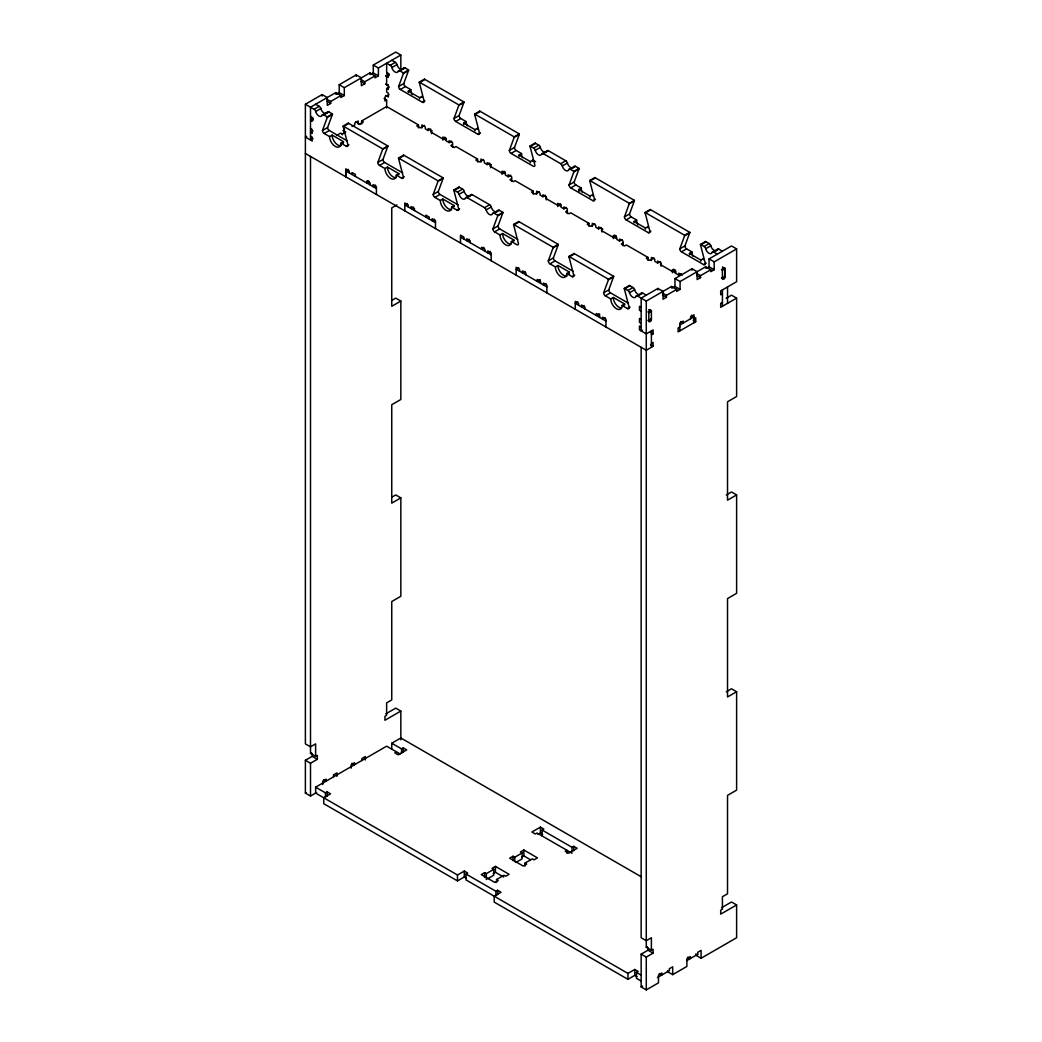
<?xml version="1.0" encoding="UTF-8"?>
<svg xmlns="http://www.w3.org/2000/svg" width="1042" height="1042" viewBox="0 0 1042 1042"><rect width="100%" height="100%" fill="white"/><g stroke="black" fill="none" stroke-linecap="round" stroke-linejoin="round"><path stroke-width="1.5" d="M329.559 136.58L332.124 135.108L343.482 141.66L340.929 143.145A8.036 4.637 60 0 1 335.25 146.427A8.036 4.637 60 0 1 329.559 136.58L324.166 133.467A2.41 1.394 60 0 1 322.46 130.511L327.266 117.446A2.41 1.394 60 0 0 327.331 116.925L332.45 113.969L328.855 111.898A2.41 1.394 60 0 0 327.24 112.276A4.819 2.787 60 0 1 324.036 113.044A4.819 2.787 60 0 1 320.819 108.563A2.41 1.394 60 0 0 319.217 106.323L315.622 104.252M322.46 130.511L327.579 127.554L332.372 114.49A2.41 1.394 60 0 0 332.45 113.969M425.032 100.814L422.479 102.285L400.323 89.495A2.41 1.394 60 0 1 398.617 86.538L403.423 73.474A2.41 1.394 60 0 0 403.488 72.953L408.607 70.009L405.012 67.925A2.41 1.394 60 0 0 403.397 68.316L398.291 71.26A4.819 2.787 60 0 1 395.074 72.028A4.819 2.787 60 0 1 391.857 67.548A2.41 1.394 60 0 0 390.255 65.307L386.66 63.236L386.66 72.419L388.366 73.409L388.366 77.342L385.631 75.766M398.617 86.538L403.736 83.594L408.529 70.53A2.41 1.394 60 0 0 408.607 70.009M384.928 168.543L387.481 167.072L398.852 173.623L396.299 175.108A8.036 4.637 60 0 1 390.607 178.39A8.036 4.637 60 0 1 384.928 168.543L379.535 165.431A2.41 1.394 60 0 1 377.829 162.474L382.635 149.41A2.41 1.394 60 0 0 382.701 148.889L387.819 145.932L348.275 123.112L343.157 126.056A2.41 1.394 60 0 0 343.235 126.668L348.028 145.268A2.41 1.394 60 0 1 346.322 146.258L340.929 143.145M377.829 162.474L382.948 159.53L387.741 146.453A2.41 1.394 60 0 0 387.819 145.932M480.401 132.777L477.848 134.249L455.693 121.458A2.41 1.394 60 0 1 453.986 118.514L458.78 105.437A2.41 1.394 60 0 0 458.858 104.916L463.964 101.973L424.433 79.14L419.314 82.097A2.41 1.394 60 0 0 419.379 82.696L424.185 101.308A2.41 1.394 60 0 1 422.479 102.285M453.986 118.514L459.092 115.558L463.898 102.494A2.41 1.394 60 0 0 463.964 101.973M440.297 200.507L442.85 199.035L454.221 205.6L451.655 207.071A8.036 4.637 60 0 1 445.976 210.354A8.036 4.637 60 0 1 440.297 200.507L434.892 197.394A2.41 1.394 60 0 1 433.198 194.437L437.992 181.373A2.41 1.394 60 0 0 438.07 180.852L443.176 177.895L403.632 155.076L398.526 158.019A2.41 1.394 60 0 0 398.591 158.631L403.397 177.231A2.41 1.394 60 0 1 401.691 178.221L396.299 175.108M433.198 194.437L438.304 191.494L443.111 178.429A2.41 1.394 60 0 0 443.176 177.895M595.477 199.217L592.924 200.689L570.769 187.899A2.41 1.394 60 0 1 569.062 184.942L574.181 181.998L578.974 168.934A2.41 1.394 60 0 0 579.052 168.413L575.458 166.329A2.41 1.394 60 0 0 573.842 166.72A4.819 2.787 60 0 1 570.625 167.488A4.819 2.787 60 0 1 567.421 163.008A2.41 1.394 60 0 0 565.806 160.768L548.392 150.712A2.41 1.394 60 0 0 546.789 151.09A4.819 2.787 60 0 1 543.572 151.858A4.819 2.787 60 0 1 540.355 147.378A2.41 1.394 60 0 0 538.753 145.138L535.158 143.067L530.039 146.023A2.41 1.394 60 0 0 530.117 146.622L534.911 165.235A2.41 1.394 60 0 1 533.217 166.212L511.049 153.421A2.41 1.394 60 0 1 509.356 150.478L514.149 137.401A2.41 1.394 60 0 0 514.227 136.88L519.333 133.936L479.789 111.103L474.683 114.06A2.41 1.394 60 0 0 474.748 114.659L479.554 133.272A2.41 1.394 60 0 1 477.848 134.249M509.356 150.478L514.461 147.521L519.268 134.457A2.41 1.394 60 0 0 519.333 133.936M500.004 234.984L502.57 233.512L513.927 240.064L511.375 241.549A8.036 4.637 60 0 1 505.683 244.831A8.036 4.637 60 0 1 500.004 234.984L494.611 231.871A2.41 1.394 60 0 1 492.905 228.914L497.711 215.85A2.41 1.394 60 0 0 497.776 215.329L502.895 212.373L499.3 210.302A2.41 1.394 60 0 0 497.685 210.679A4.819 2.787 60 0 1 494.481 211.448A4.819 2.787 60 0 1 491.264 206.967A2.41 1.394 60 0 0 489.649 204.74L472.234 194.685A2.41 1.394 60 0 0 470.632 195.062A4.819 2.787 60 0 1 467.415 195.831A4.819 2.787 60 0 1 464.198 191.35A2.41 1.394 60 0 0 462.596 189.11L459.001 187.039L453.882 189.983A2.41 1.394 60 0 0 453.96 190.595L458.767 209.208A2.41 1.394 60 0 1 457.06 210.184L451.655 207.071M492.905 228.914L498.024 225.958L502.817 212.894A2.41 1.394 60 0 0 502.895 212.373M569.062 184.942L573.868 171.878A2.41 1.394 60 0 0 573.934 171.357L579.052 168.413M555.373 266.947L557.926 265.476L569.297 272.027L566.731 273.512A8.036 4.637 60 0 1 561.052 276.794A8.036 4.637 60 0 1 555.373 266.947L549.981 263.834A2.41 1.394 60 0 1 548.274 260.878L553.068 247.814A2.41 1.394 60 0 0 553.146 247.293L558.252 244.336L518.708 221.516L513.602 224.46A2.41 1.394 60 0 0 513.667 225.072L518.473 243.672A2.41 1.394 60 0 1 516.767 244.662L511.375 241.549M548.274 260.878L553.38 257.934L558.186 244.857A2.41 1.394 60 0 0 558.252 244.336M650.846 231.181L648.293 232.653L626.125 219.862A2.41 1.394 60 0 1 624.432 216.918L629.225 203.841A2.41 1.394 60 0 0 629.303 203.32L634.409 200.377L594.865 177.544L589.759 180.5A2.41 1.394 60 0 0 589.824 181.1L594.63 199.712A2.41 1.394 60 0 1 592.924 200.689M624.432 216.918L629.537 213.962L634.344 200.898A2.41 1.394 60 0 0 634.409 200.377M610.742 298.911L613.295 297.439L624.653 304.004L622.1 305.475A8.036 4.637 60 0 1 616.421 308.758A8.036 4.637 60 0 1 610.742 298.911L605.337 295.798A2.41 1.394 60 0 1 603.631 292.841L608.437 279.777A2.41 1.394 60 0 0 608.502 279.256L613.621 276.299L574.077 253.48L568.971 256.423A2.41 1.394 60 0 0 569.036 257.035L573.842 275.635A2.41 1.394 60 0 1 572.136 276.625L566.731 273.512M603.631 292.841L608.749 289.897L613.556 276.833A2.41 1.394 60 0 0 613.621 276.299M706.216 263.144L703.65 264.616L681.494 251.825A2.41 1.394 60 0 1 679.788 248.882L684.594 235.805A2.41 1.394 60 0 0 684.659 235.284L689.778 232.34L650.234 209.507L645.115 212.464A2.41 1.394 60 0 0 645.193 213.063L650 231.676A2.41 1.394 60 0 1 648.293 232.653M679.788 248.882L684.907 245.925L689.7 232.861A2.41 1.394 60 0 0 689.778 232.34M649.309 311.219L649.127 311.493A1.381 0.795 -60 0 0 648.827 312.47L648.827 320.91A1.81 1.042 -60 0 0 650.104 321.639A1.81 1.042 -60 0 0 651.393 319.425L651.393 310.985A1.355 0.781 -60 0 0 651.172 310.412L650.807 310.282A2.11 1.211 -60 0 0 649.309 311.219M316.612 792.519L310.503 796.049L305.384 793.092L305.384 760.295L310.503 763.239L317.315 759.305L317.315 755.372L315.622 756.349L315.622 743.884L310.503 746.84L305.384 743.884L305.384 104.252L322.147 94.575L327.266 97.531L327.266 105.398L330.679 103.432L330.679 101.465L340.903 95.564L340.903 97.531L344.303 95.564L344.303 87.684L339.197 84.741L339.197 92.608L344.303 95.564M339.197 84.741L356.234 74.894L361.353 77.85L361.353 85.718L364.765 83.751L364.765 81.784L374.99 75.884L374.99 77.85L378.402 75.884L378.402 68.004L400.844 55.057L400.844 69.397M378.402 75.884L373.283 72.927L373.283 65.06L395.726 52.1L400.844 55.057M340.903 95.564L335.785 92.608L310.503 107.209L310.503 140.006L313.056 138.534M344.303 87.684L369.871 72.927L374.99 75.884M336.214 94.327L339.197 92.608M370.509 74.529L373.283 72.927M305.384 104.252L314.098 109.28L319.217 106.323M390.255 65.307L395.374 62.364A2.41 1.394 60 0 1 396.976 64.604A4.819 2.787 60 0 0 401.691 69.54M314.098 109.28A2.41 1.394 60 0 1 315.7 111.52L320.819 108.563M391.857 67.548L396.976 64.604M313.056 118.853L310.503 120.325L312.209 121.315L312.209 117.368L310.503 116.391M315.7 111.52A4.819 2.787 60 0 0 318.917 116.001A4.819 2.787 60 0 0 322.134 115.232L327.24 112.276M322.134 115.232A2.41 1.394 60 0 1 323.736 114.854L328.855 111.898M398.291 71.26A2.41 1.394 60 0 1 399.894 70.882L405.012 67.925M327.266 117.446L332.372 114.49M403.423 73.474L408.529 70.53M313.056 130.992L310.503 132.464L312.209 133.454L312.209 129.508L310.503 128.531M385.631 95.447L388.366 97.023L388.366 93.09L386.66 92.1L386.66 88.492L389.213 87.02M306.674 136.32L305.384 137.062L312.209 140.996L312.209 137.062L310.503 136.072M388.913 94.744L384.928 97.036L384.928 100.97L386.634 99.993L386.634 107.99M324.166 133.467L329.285 130.511L347.286 140.904M400.323 89.495L405.442 86.538L410.835 89.664A8.036 4.637 60 0 0 412.111 94.522M343.235 126.668L348.341 123.711A2.41 1.394 60 0 1 348.275 123.112M419.379 82.696L424.498 79.739A2.41 1.394 60 0 1 424.433 79.14M408.373 92.386A8.036 4.637 60 0 1 408.282 91.136L410.835 89.664M344.459 128.934L344.042 133.115M336.462 135.512L340.63 133.115L342.336 134.092L345.736 132.126L343.013 130.55M352.066 126.512L354.827 124.91L354.827 122.943L358.24 120.976L358.24 124.18M361.652 123.933L361.652 120.976L386.647 106.544L418.467 124.91L418.467 127.866M358.982 124.48L363.358 121.966L361.652 120.976M419.548 98.834A8.036 4.637 60 0 0 419.639 97.701L422.192 96.216A8.036 4.637 60 0 1 422.101 97.362M346.322 146.258L348.888 144.786M418.467 124.91L416.761 125.9L420.173 127.866L424.433 125.405M382.635 149.41L387.741 146.453M458.78 105.437L463.898 102.494M345.736 176.736L345.736 170.836L348.302 169.364M421.88 128.049L421.88 124.91L425.292 126.877L425.292 128.843L428.132 130.484L430.685 129M379.535 165.431L384.641 162.474L402.655 172.868M455.693 121.458L460.798 118.514L466.204 121.627A8.036 4.637 60 0 0 467.129 125.743M398.591 158.631L403.71 155.675A2.41 1.394 60 0 1 403.632 155.076M474.748 114.659L479.867 111.702A2.41 1.394 60 0 1 479.789 111.103M463.742 124.35A8.036 4.637 60 0 1 463.638 123.099L466.204 121.627M369.311 181.503L366.745 182.975L366.745 181.008L370.157 182.975L370.157 184.942M375.55 185.111L372.997 186.583L372.997 184.616L376.409 186.583L376.409 194.463M442.902 140.188L442.902 137.036L446.315 139.016L446.315 140.983L449.154 142.624L451.707 141.139M474.905 130.797A8.036 4.637 60 0 0 475.009 129.664L477.562 128.179A8.036 4.637 60 0 1 477.47 129.325M452.554 144.591L450.847 145.58L454.26 147.547L455.966 146.557L477.549 159.022L477.549 161.979M401.691 178.221L404.244 176.749M396.937 204.909L391.753 207.905L391.753 306.309L400.844 301.06L400.844 399.477L391.753 404.713L391.753 503.13L400.844 497.881L400.844 596.284L391.753 601.534L391.753 699.937L386.634 702.894L386.634 715.346L384.928 716.336L384.928 720.269L400.844 711.087L400.844 739.794M437.992 181.373L443.111 178.429M514.149 137.401L519.268 134.457M477.549 159.022L475.842 160.012L479.255 161.979L483.514 159.517M407.383 203.477L404.83 204.948L435.504 222.662M413.622 207.084L411.069 208.569L411.069 206.59L414.469 208.569L414.469 210.536M480.974 162.161L480.974 159.022L484.374 160.989L484.374 162.956L487.226 164.597L489.779 163.125M434.892 197.394L440.011 194.437L458.011 204.831M511.049 153.421L516.168 150.478L521.56 153.591A8.036 4.637 60 0 0 522.485 157.72M453.96 190.595L459.079 187.638A2.41 1.394 60 0 1 459.001 187.039M530.117 146.622L535.223 143.679A2.41 1.394 60 0 1 535.158 143.067M519.098 156.313A8.036 4.637 60 0 1 519.007 155.063L521.56 153.591M453.882 189.983L457.477 192.067L462.596 189.11M530.039 146.023L533.634 148.094L538.753 145.138M457.477 192.067A2.41 1.394 60 0 1 459.092 194.307L464.198 191.35M533.634 148.094A2.41 1.394 60 0 1 535.249 150.335L540.355 147.378M459.092 194.307A4.819 2.787 60 0 0 462.309 198.788A4.819 2.787 60 0 0 465.513 198.019L470.632 195.062M535.249 150.335A4.819 2.787 60 0 0 538.453 154.815A4.819 2.787 60 0 0 541.671 154.047L546.789 151.09M465.513 198.019A2.41 1.394 60 0 1 467.129 197.628L472.234 194.685M541.671 154.047A2.41 1.394 60 0 1 543.286 153.656L548.392 150.712M530.274 162.76A8.036 4.637 60 0 0 530.365 161.627L532.931 160.155L535.627 161.705M434.644 219.224L432.091 220.696L432.091 218.729L435.491 220.696L435.491 228.576M501.997 174.301L501.997 171.149L505.396 173.128L505.396 175.095L508.236 176.736L510.801 175.251M457.06 210.184L459.613 208.713M511.635 178.703L509.929 179.693L513.341 181.66L515.048 180.67L533.243 191.168L533.243 194.112M467.129 197.628L484.543 207.684L489.649 204.74M543.286 153.656L560.7 163.711L565.806 160.768M484.543 207.684A2.41 1.394 60 0 1 486.145 209.924L491.264 206.967M560.7 163.711A2.41 1.394 60 0 1 562.302 165.952L567.421 163.008M486.145 209.924A4.819 2.787 60 0 0 489.362 214.405A4.819 2.787 60 0 0 492.579 213.636L497.685 210.679M562.302 165.952A4.819 2.787 60 0 0 565.519 170.432A4.819 2.787 60 0 0 568.737 169.664L573.842 166.72M492.579 213.636A2.41 1.394 60 0 1 494.182 213.258L499.3 210.302M568.737 169.664A2.41 1.394 60 0 1 570.339 169.286L575.458 166.329M533.243 191.168L531.537 192.145L534.95 194.112L539.209 191.65M497.711 215.85L502.817 212.894M573.868 171.878L578.974 168.934M469.304 239.23L466.738 240.702L466.738 238.735L470.15 240.702L470.15 242.682M536.643 194.307L536.643 191.168L540.056 193.135L540.056 195.101L542.895 196.743L545.461 195.258M494.611 231.871L499.717 228.914L517.731 239.308M570.769 187.899L575.874 184.942L581.28 188.068A8.036 4.637 60 0 0 582.204 192.184M513.667 225.072L518.786 222.115A2.41 1.394 60 0 1 518.708 221.516M589.824 181.1L594.943 178.143A2.41 1.394 60 0 1 594.865 177.544M578.935 191.468A8.036 4.637 60 0 1 578.714 189.54L581.28 188.068M391.831 300.356L395.726 298.116L400.844 301.06M490.326 251.369L487.76 252.841L487.76 250.875L491.173 252.841L491.173 260.721M557.665 206.446L557.665 203.294L561.078 205.274L561.078 207.241L563.917 208.882L566.47 207.397M589.993 197.238A8.036 4.637 60 0 0 590.085 196.104L592.638 194.62A8.036 4.637 60 0 1 592.546 195.766M567.33 210.849L565.624 211.826L569.036 213.792L570.742 212.815L588.899 223.314L588.899 226.27M588.899 223.314L587.206 224.304L590.606 226.27L594.865 223.809M553.068 247.814L558.186 244.857M629.225 203.841L634.344 200.898M518.734 267.768L516.181 269.24L546.868 286.954M524.973 271.376L522.42 272.848L522.42 270.881L525.832 272.848L525.832 274.827M592.325 226.453L592.325 223.314L595.737 225.28L595.737 227.247L598.577 228.888L601.13 227.403M549.981 263.834L555.086 260.878L573.087 271.272M626.125 219.862L631.244 216.918L636.636 220.031A8.036 4.637 60 0 0 637.912 224.903M569.036 257.035L574.155 254.079A2.41 1.394 60 0 1 574.077 253.48M645.193 213.063L650.312 210.106A2.41 1.394 60 0 1 650.234 209.507M634.174 222.754A8.036 4.637 60 0 1 634.083 221.503L636.636 220.031M540.316 280.116A1.81 1.042 0 0 1 539.756 279.894L537.19 281.379L537.19 279.412L540.603 281.379L540.603 283.346M545.995 283.515L543.442 284.987L543.442 283.02L546.855 284.987L546.855 292.867M613.347 238.592L613.347 235.44L616.76 237.42L616.76 239.386L619.599 241.028L622.152 239.543M645.35 229.201A8.036 4.637 60 0 0 645.454 228.068L648.007 226.583A8.036 4.637 60 0 1 647.916 227.729M622.999 242.994L621.293 243.984L624.692 245.951L626.398 244.961L647.994 257.426L647.994 260.383M572.136 276.625L574.689 275.153M608.437 279.777L613.556 276.833M684.594 235.805L689.7 232.861M647.994 257.426L646.287 258.416L649.7 260.383L653.959 257.921M577.828 301.88L575.275 303.352L605.949 321.066M584.067 305.488L581.501 306.973L581.501 304.993L584.914 306.973L584.914 308.94M651.419 260.565L651.419 257.426L654.819 259.393L654.819 261.36L657.658 263.001L660.224 261.529M605.337 295.798L610.456 292.841L628.456 303.235M681.494 251.825L686.613 248.882L692.005 251.995A8.036 4.637 60 0 0 692.93 256.124M622.1 305.475L627.492 308.588A2.41 1.394 60 0 0 629.199 307.611L624.405 288.999A2.41 1.394 60 0 1 624.327 288.387L629.446 285.443L633.041 287.514A2.41 1.394 60 0 1 634.643 289.754A4.819 2.787 60 0 0 639.358 294.704M703.65 264.616A2.41 1.394 60 0 0 705.356 263.639L700.563 245.026A2.41 1.394 60 0 1 700.484 244.427L705.603 241.47L709.198 243.541A2.41 1.394 60 0 1 710.8 245.782A4.819 2.787 60 0 0 715.268 250.718M624.405 288.999L629.511 286.042A2.41 1.394 60 0 1 629.446 285.443M700.563 245.026L705.668 242.083A2.41 1.394 60 0 1 705.603 241.47M689.543 254.717A8.036 4.637 60 0 1 689.452 253.466L692.005 251.995M624.327 288.387L627.922 290.471L633.041 287.514M700.484 244.427L704.079 246.498L709.198 243.541M627.922 290.471A2.41 1.394 60 0 1 629.537 292.711L634.643 289.754M704.079 246.498A2.41 1.394 60 0 1 705.694 248.738L710.8 245.782M629.537 292.711A4.819 2.787 60 0 0 632.741 297.191A4.819 2.787 60 0 0 635.959 296.423L641.077 293.466A2.41 1.394 60 0 1 642.68 293.089L646.274 295.16M705.694 248.738A4.819 2.787 60 0 0 708.899 253.219A4.819 2.787 60 0 0 712.116 252.451L717.235 249.494A2.41 1.394 60 0 1 718.837 249.116L722.432 251.187M635.959 296.423A2.41 1.394 60 0 1 637.561 296.032L642.68 293.089M712.116 252.451A2.41 1.394 60 0 1 713.718 252.06L718.837 249.116M700.719 261.164A8.036 4.637 60 0 0 700.81 260.031L703.376 258.559A8.036 4.637 60 0 1 703.272 259.692M605.089 317.628L602.523 319.099L602.523 317.133L605.936 319.099L605.936 326.98M672.429 272.704L672.429 269.565L675.841 271.532L675.841 273.499L678.681 275.14L681.247 273.655M680.074 289.416L674.969 286.472L674.969 278.592L680.074 281.548L680.074 289.416L676.675 291.382L676.675 289.416L666.45 295.316L666.45 297.296L663.038 299.262L663.038 291.382L657.919 288.439L641.156 298.116L641.156 330.913L642.445 330.171M674.969 278.592L692.005 268.758L697.124 271.702L697.124 279.582L700.537 277.615L700.537 275.635L710.761 269.735L710.761 271.702L714.174 269.735L714.174 261.868L736.616 248.908L736.616 281.705L720.699 290.9L720.699 294.834L722.406 293.844M714.174 269.735L709.055 266.791L709.055 258.911L731.497 245.951L736.616 248.908M627.492 308.588L630.058 307.116M637.561 296.032L646.274 301.06L671.556 286.472L676.675 289.416M680.074 281.548L705.642 266.791L710.761 269.735M672.194 288.061L674.969 286.472M706.502 268.263L709.055 266.791M648.827 312.704L651.393 311.232L648.658 309.656M722.432 270.217L724.985 268.745L724.985 276.938A1.81 1.042 -60 0 1 723.682 279.165A1.81 1.042 -60 0 1 722.406 278.435L721.442 277.875M724.985 276.938L722.432 278.409L722.406 269.982A1.381 0.795 -60 0 1 722.705 269.018L722.888 268.732A2.11 1.211 -60 0 1 724.372 267.82L724.75 267.937A1.355 0.781 -60 0 1 724.958 268.51L724.958 276.951L724.008 276.404M651.393 334.847L653.087 333.87L653.087 329.923L646.274 333.87L639.462 329.923L639.462 325.99L641.156 326.98M679.814 325L694.011 316.794L691.289 315.231M726.196 298.22L731.497 295.16L736.616 298.116L736.616 396.52L727.524 401.769L727.524 500.173L736.616 494.924L736.616 593.328L727.524 598.577L727.524 696.981L736.616 691.732L736.616 790.136L727.524 795.385L727.524 893.789L722.406 896.745L722.406 909.21L720.699 910.187L720.699 914.134L736.616 904.938L736.616 937.748L701.097 958.249L695.991 955.293L695.991 953.821M651.393 343.378L653.087 342.388L653.087 346.335L646.274 350.268L305.384 153.461M679.814 326.967L678.108 327.956L678.108 331.89L695.717 321.717L695.717 317.784L694.011 318.774M722.406 302.375L720.699 303.365L720.699 307.299L736.616 298.116M391.831 497.177L395.726 494.924L400.844 497.881M726.3 494.963L731.497 491.967L736.616 494.924M310.503 156.404L310.503 753.405L311.571 752.793M305.384 760.295L312.209 756.349L317.315 759.305M385.787 713.874L395.726 708.13L400.844 711.087M305.384 793.092L306.153 792.649M640.661 980.756L636.454 978.321L636.454 972.42L638.147 971.431L634.747 969.464L627.922 973.397L466.008 879.917L466.008 874.017L467.715 873.027L464.302 871.06L457.477 874.993L315.622 793.092L315.622 787.192L386.634 746.189L400.167 754.004M391.753 749.133L391.753 743.233L400.844 737.983L641.442 876.895M315.622 787.192L325.443 792.858L327.149 791.881L330.561 793.848L323.736 797.781L323.736 803.682L457.477 880.907L464.302 876.96L466.569 878.276M396.468 751.855L394.762 752.845L398.161 754.812L406.693 749.888L403.28 747.922L401.574 748.911L391.753 743.233M726.3 691.784L731.497 688.775L736.616 691.732M542.14 835.971L542.14 830.057L543.846 829.08L540.433 827.114L531.915 832.024L535.314 833.991L537.021 833.014L572.019 853.216M537.998 834.421L540.433 833.014L542.7 834.329M487.578 878.81L493.726 875.254L493.726 869.354L486.34 873.613L484.634 872.636L481.235 874.603L494.872 882.47L498.271 880.503L496.565 879.526L496.565 882.47M496.565 879.526L503.95 875.254L505.657 876.244L509.069 874.277L495.432 866.397L492.019 868.377L493.726 869.354M515.985 862.411L522.133 858.855L522.133 852.955L514.748 857.214L513.042 856.237L509.642 858.204L523.266 866.071L526.679 864.105L524.973 863.128L524.973 866.071M524.973 863.128L532.358 858.855L534.064 859.845L537.477 857.879L523.839 849.998L520.427 851.965L522.133 852.955M493.166 873.613L495.432 872.31L503.612 877.025M521.573 857.214L523.839 855.912L530.665 859.845M466.008 874.017L495.888 891.262L497.594 890.285L501.007 892.252L494.182 896.185L494.182 902.085L627.922 979.311L634.747 975.364L637.014 976.68M542.14 830.057L572.019 847.315L573.725 846.325L577.125 848.292L568.606 853.216L565.194 851.249L566.9 850.259L566.9 853.216M646.274 301.06L646.274 947.256L647.342 946.644M659.339 973.502L661.904 974.973L661.904 973.007L658.492 974.973L658.492 982.853L646.274 989.9L641.156 986.943L641.156 954.146L647.981 950.213L653.087 953.156L653.087 949.223L651.393 950.213L646.274 947.256M721.559 907.738L731.497 901.994L736.616 904.938M641.156 954.146L646.274 957.103L653.087 953.156M641.156 986.943L642.693 986.071M657.411 977.565L669.355 970.675L669.29 968.747L672.689 966.781L672.689 974.648L667.583 971.691L667.583 970.714M686.652 960.685L697.801 954.251M672.689 974.648L686.899 966.442L686.899 958.575L690.312 956.608L690.312 958.575L687.746 957.103M391.779 60.28L395.374 62.364M399.894 70.882L403.488 72.953M419.314 82.097L458.858 104.916M474.683 114.06L514.227 136.88M570.339 169.286L573.934 171.357M589.759 180.5L629.303 203.32M645.115 212.464L684.659 235.284M713.718 252.06L717.313 254.144M373.283 65.06L378.402 68.004M709.055 258.911L714.174 261.868M387.272 73.552L389.187 74.659M722.731 267.221L724.958 268.51M386.66 73.409L389.213 74.881M722.432 267.26L724.985 268.745M385.67 75.571L386.634 76.131L386.634 84.571A1.81 1.042 -60 0 0 388.379 84.936M721.442 269.435L722.406 269.982M408.282 91.136L419.639 97.701M463.638 123.099L475.009 129.664M519.007 155.063L530.365 161.627M578.714 189.54L590.085 196.104M634.083 221.503L645.454 228.068M689.452 253.466L700.81 260.031M386.634 84.571L385.67 84.024L388.366 85.548L388.366 89.482L386.66 88.492M360.923 79.57L364.765 81.784M696.694 273.421L700.537 275.635M360.923 81.537L364.765 83.751M696.694 275.401L700.537 277.615M384.081 98.508L386.634 99.993M444.739 137.127L445.455 140.123M503.82 171.24L504.536 171.656A1.81 1.042 0 0 1 504.836 171.891M614.467 235.127L615.184 235.531M673.562 269.24L674.982 270.06L674.995 273.004M682.093 275.14L678.681 273.173L678.681 275.14M326.836 99.251L330.679 101.465M662.608 293.102L666.45 295.316M326.836 101.217L330.679 103.432M662.608 295.081L666.45 297.296M355.856 121.562L359.946 124.415M693.164 320.246L695.717 321.717M323.736 114.854L327.331 116.925M343.157 126.056L382.701 148.889M398.526 158.019L438.07 180.852M494.182 213.258L497.776 215.329M513.602 224.46L553.146 247.293M568.971 256.423L608.502 279.256M680.66 321.561L683.213 323.033L683.213 321.066L679.814 323.033L679.814 330.9M649.791 310.06L651.393 310.985M641.156 307.299L639.462 306.309L639.462 310.242L641.156 311.232M312.105 118.059L313.056 118.606L313.056 120.377M647.877 311.91L648.827 312.47M650.429 318.878L651.393 319.425L648.827 320.91L647.877 320.35M641.156 319.425L639.462 318.448L639.462 322.382L641.156 323.372M650.534 332.385L653.087 333.87M367.904 180.67L368.608 181.087M483.358 247.345L484.074 247.762L481.508 249.233L481.508 247.267L484.921 249.233L484.921 251.2M650.534 344.85L653.087 346.335M345.736 170.836L376.423 188.55M460.499 237.094L491.173 254.808M351.975 763.239L354.541 764.724L354.541 762.757L351.128 764.724L351.128 768.162M310.503 753.405L315.622 756.349M323.567 779.637L326.133 781.122L326.133 779.156L322.72 781.122L322.72 784.561M636.454 972.42L640.661 974.843M727.55 286.941L727.55 303.339M722.432 289.897L722.432 306.296M705.642 266.791L705.642 268.015M701.097 958.249L701.097 950.369L697.697 952.336L697.697 954.316M694.011 322.707L694.011 314.827L690.599 316.794L690.599 318.774M692.005 268.758L692.005 270.23M671.556 286.472L671.556 287.696M661.071 266.153L661.071 263.001L657.658 261.034L657.658 263.001M657.919 288.439L657.919 289.91M651.393 330.913L651.393 347.312M651.393 950.213L651.393 937.748L646.274 940.692L641.156 937.748L641.156 347.312M647.981 947.751L647.981 950.213M646.274 957.103L646.274 989.9M634.747 969.464L634.747 975.364M627.922 973.397L627.922 979.311M623.012 245.743L623.012 241.028L619.599 239.048L619.599 241.028M615.887 235.948L615.887 238.162M601.989 232.04L601.989 228.888L598.577 226.922L598.577 228.888M599.684 317.458L599.684 315.492L596.284 313.525L596.284 315.492L598.837 314.02L598.85 315.114M578.662 305.332L578.662 303.365L575.262 301.385L575.262 309.266M573.725 846.325L573.725 850.754M572.019 847.315L572.019 851.744M567.33 213.597L567.33 208.882L563.917 206.902L563.917 208.882M560.231 205.639L560.231 203.789A1.81 1.042 0 0 1 560.231 205.274A1.81 1.042 0 0 1 557.665 205.274L546.308 198.709A1.81 1.042 0 0 1 546.555 197.107M546.308 199.895L546.308 196.743L542.895 194.776L542.895 196.743M540.433 827.114L540.433 833.014M539.756 279.894L539.756 281.001M523.839 849.998L523.839 855.912M519.58 271.22L519.58 269.24L516.168 267.273L516.168 275.153M514.748 857.214L514.748 861.643M513.042 856.237L513.042 860.666M511.648 181.451L511.648 176.736L508.236 174.769L508.236 176.736M504.536 171.656L504.536 173.493M497.594 890.285L497.594 894.713M495.888 891.262L495.888 895.69M495.432 866.397L495.432 872.31M490.626 167.749L490.626 164.597L487.226 162.63L487.226 164.597M486.34 873.613L486.34 879.526M484.634 872.636L484.634 877.064M464.302 871.06L464.302 876.96M463.898 239.074L463.898 237.094L460.499 235.127L460.499 243.007M457.477 874.993L457.477 880.907M452.567 147.339L452.567 142.624L449.154 140.644L449.154 142.624M431.544 133.636L431.544 130.484L428.132 128.518L428.132 130.484M429.239 219.054L429.239 217.088L425.839 215.121L425.839 217.088M408.23 206.928L408.23 204.948L404.817 202.982L404.817 210.862M403.28 747.922L403.28 752.35M401.574 748.911L401.574 753.34M369.871 72.927L369.871 74.164M369.324 181.868L369.324 182.597M365.325 759.957L365.325 756.518L361.926 758.485L361.926 760.452M356.234 74.894L356.234 76.379M355.387 176.424L355.387 174.444L351.975 172.477L351.975 174.444M349.135 172.816L349.135 170.836L345.723 168.869L345.723 176.749M342.336 134.092L342.336 134.835M336.918 776.368L336.918 772.917L333.518 774.883L333.518 776.85M335.785 92.608L335.785 93.845M327.149 791.881L327.149 796.309M325.443 792.858L325.443 797.286M322.147 94.575L322.147 96.059M312.209 753.9L312.209 756.349M310.503 763.239L310.503 796.049M445.937 138.065A1.81 1.042 0 0 1 445.025 139.198A1.81 1.042 0 0 1 442.889 139.016L431.531 132.451A1.81 1.042 0 0 1 431.935 130.81M505.057 172.503A1.81 1.042 0 0 1 503.859 173.376A1.81 1.042 0 0 1 501.983 173.128L490.613 166.564A1.81 1.042 0 0 1 491.342 164.831M599.762 314.293A1.81 1.042 0 0 1 599.254 314.189M616.33 237.003A1.81 1.042 0 0 1 613.334 237.42L601.976 230.855A1.81 1.042 0 0 1 601.521 229.826A1.81 1.042 0 0 1 602.875 229.097M616.004 236.013A1.81 1.042 0 0 1 616.33 236.365M675.359 270.386A1.81 1.042 0 0 1 674.721 271.662A1.81 1.042 0 0 1 672.429 271.532L661.058 264.968A1.81 1.042 0 0 1 661.175 263.431M403.397 68.316A4.819 2.787 60 0 1 402.577 69.332M405.442 86.538A2.41 1.394 60 0 1 403.736 83.594M460.798 118.514A2.41 1.394 60 0 1 459.092 115.558M516.168 150.478A2.41 1.394 60 0 1 514.461 147.521M575.874 184.942A2.41 1.394 60 0 1 574.181 181.998M631.244 216.918A2.41 1.394 60 0 1 629.537 213.962M686.613 248.882A2.41 1.394 60 0 1 684.907 245.925M717.235 249.494A4.819 2.787 60 0 1 716.193 250.614M532.931 160.155A8.036 4.637 60 0 1 532.827 161.289M389.187 74.542A1.355 0.781 -60 0 0 388.979 74.086L388.718 73.956A2.11 1.211 -60 0 0 387.116 74.881L386.934 75.167A1.381 0.795 -60 0 0 386.634 76.131M313.056 118.606A1.381 0.795 -60 0 1 313.108 118.228M329.285 130.511A2.41 1.394 60 0 1 327.579 127.554M384.641 162.474A2.41 1.394 60 0 1 382.948 159.53M440.011 194.437A2.41 1.394 60 0 1 438.304 191.494M499.717 228.914A2.41 1.394 60 0 1 498.024 225.958M555.086 260.878A2.41 1.394 60 0 1 553.38 257.934M610.456 292.841A2.41 1.394 60 0 1 608.749 289.897M641.077 293.466A4.819 2.787 60 0 1 640.426 294.365M621.579 308.054A8.036 4.637 60 0 1 613.295 297.439M624.653 304.004A8.036 4.637 60 0 1 624.562 305.137M567.187 275.909A8.036 4.637 60 0 1 561.169 273.264A8.036 4.637 60 0 1 557.926 265.476M569.297 272.027A8.036 4.637 60 0 1 569.075 273.707M510.854 244.128A8.036 4.637 60 0 1 502.57 233.512M513.927 240.064A8.036 4.637 60 0 1 513.836 241.21M451.642 209.598A8.036 4.637 60 0 1 445.833 206.524A8.036 4.637 60 0 1 442.85 199.035M454.221 205.6A8.036 4.637 60 0 1 454.117 206.733M396.273 177.635A8.036 4.637 60 0 1 390.463 174.561A8.036 4.637 60 0 1 387.481 167.072M398.852 173.623A8.036 4.637 60 0 1 398.76 174.769M341.385 145.541A8.036 4.637 60 0 1 335.355 142.897A8.036 4.637 60 0 1 332.124 135.108M343.482 141.66A8.036 4.637 60 0 1 343.261 143.34"/></g></svg>
